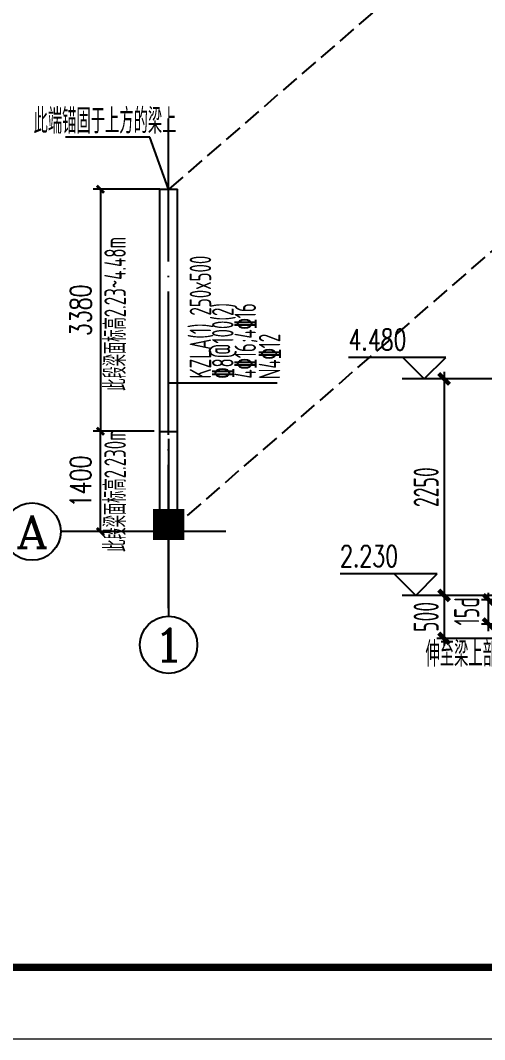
# Model space of a CAD drawing. Extents: x 5827 to 252697, y -546879 to 4066219.
# Drawn here: x 72326 to 78804, y -382902 to -368671 of the extents above; entities that cross this region are included whole.
import ezdxf
from ezdxf.enums import TextEntityAlignment as Align

# ---------------------------------------------------------------- set-up
doc = ezdxf.new("R2010")
doc.units = 0
doc.header["$MEASUREMENT"] = 0
doc.linetypes.add('DASH', pattern=[0.35, 0.25, -0.1])
doc.linetypes.add('DOTE', pattern=[2.42, 2, -0.2, 0.02, -0.2])
for name, color, linetype in [('AXIS', 3, 'Continuous'), ('AXIS_TEXT', 7, 'Continuous'), ('DIM_ELEV', 3, 'Continuous'), ('DOTE', 1, 'DOTE'), ('FRAME', 3, 'Continuous'), ('PUB_TEXT', 7, 'Continuous'), ('S_BEAM', 4, 'Continuous'), ('S_BEAMDIMMASS', 2, 'Continuous'), ('S_BEAMDIMMASSVER', 2, 'Continuous'), ('S_CL', 2, 'Continuous'), ('填充', 8, 'Continuous'), ('审核修改', 6, 'Continuous')]:
    doc.layers.add(name, color=color, linetype=linetype)
doc.styles.add('_TCH_AXIS', font='COMPLEX', dxfattribs={"bigfont": 'GBCBIG'})
doc.styles.add('_TCH_DIM', font='SIMPLEX', dxfattribs={"bigfont": 'GBCBIG'})
doc.styles.add('_TCH_DIM_T3', font='SIMPLEX', dxfattribs={"width": 0.705882, "bigfont": 'GBCBIG'})
doc.styles.add('COMPLEX', font='COMPLEX')
doc.styles.add('HZ', font='tssdeng.shx', dxfattribs={"width": 0.6, "bigfont": 'a.shx'})
doc.styles.get("Standard").update_dxf_attribs({"font": 'tssdeng.shx', "width": 0.6, "bigfont": 'a.shx'})
doc.dimstyles.new('_TCH_ARCH&&100', dxfattribs={"dimtxt": 297.5, "dimasz": 100, "dimexe": 100, "dimexo": 0, "dimgap": 126.25, "dimtad": 1, "dimdec": 0, "dimzin": 0, "dimdsep": 46, "dimtxsty": '_TCH_DIM_T3', "dimblk": 'ARCHTICK', "dimcen": 0.09, "dimclrt": 7, "dimazin": 2, "dimtfac": 1, "dimtdec": 0, "dimtix": 1, "dimtmove": 2, "dimatfit": 3, "dimfxl": 0, "dimtolj": 1, "dimtzin": 0, "dimarcsym": 0})
doc.dimstyles.new('DIMN', dxfattribs={"dimtxt": 350, "dimasz": 150, "dimexe": 100, "dimexo": 100, "dimgap": 75, "dimtad": 1, "dimdec": 0, "dimzin": 0, "dimdsep": 46, "dimtxsty": 'HZ', "dimblk": 'ARCHTICK', "dimcen": 0.09, "dimdle": 100, "dimclrd": 3, "dimclre": 3, "dimclrt": 7, "dimazin": 2, "dimtfac": 1, "dimtdec": 0, "dimtmove": 2, "dimatfit": 3, "dimldrblk": 'ARCHTICK', "dimfxl": 0, "dimtolj": 1, "dimtzin": 0, "dimarcsym": 0})

# ---------------------------------------------------------------- blocks, each defined once
blk = doc.blocks.new('A$C2F0C53E4')
at = {"layer": 'FRAME'}
for points in [[(10, 42010, 20, 20, 0), (10, 10, 20, 20, 0), (59410, 10, 20, 20, 0), (59410, 42010, 20, 20, 0)], [(2510, 41010, 100, 100, 0), (2510, 1010, 100, 100, 0), (58410, 1010, 100, 100, 0), (58410, 41010, 100, 100, 0)]]:
    blk.add_lwpolyline(points, format="xyseb", close=True, dxfattribs=at)
blk = doc.blocks.new('_AXISO')
blk.add_circle((0, 0), 0.5)
at = {"layer": 'AXIS_TEXT', "style": 'COMPLEX', "width": 1.041667}
blk.add_attdef('A', text='', height=0.56, dxfattribs=at).set_placement((-0.25, -0.28), (0.25, -0.28), align=Align.FIT)
blk = doc.blocks.new('_ArchTick')
at = {"color": 0, "linetype": 'ByBlock', "const_width": 0.4}
blk.add_lwpolyline([(-0.5, -0.5), (0.5, 0.5)], dxfattribs=at)
blk = doc.blocks.new('*D612')
at = {"layer": 'AXIS', "color": 0, "lineweight": -2, "transparency": 16777216}
for p, q in [((74270, -371029), (73342, -371029)), ((73442, -371029), (73442, -374409)), ((74095, -374409), (73342, -374409))]:
    blk.add_line(p, q, dxfattribs=at)
at = {"layer": 'Defpoints', "color": 0, "transparency": 16777216}
for p in [(74270, -371029), (73442, -374409), (74095, -374409)]:
    blk.add_point(p, dxfattribs=at)
at = {"layer": 'AXIS', "color": 0, "lineweight": -2, "transparency": 16777216, "xscale": 100, "yscale": 100, "zscale": 100}
for p, rotation in [((73442, -371029), 90), ((73442, -374409), 270)]:
    blk.add_blockref('_ArchTick', p, dxfattribs=dict(at, rotation=rotation))
at = {"layer": 'AXIS', "color": 7, "transparency": 16777216, "insert": (73167, -372719), "char_height": 297.5, "attachment_point": 5, "rotation": 90, "style": '_TCH_DIM_T3'}
blk.add_mtext('\\A1;3380', dxfattribs=at)
blk = doc.blocks.new('*D613')
at = {"layer": 'AXIS', "color": 0, "lineweight": -2, "transparency": 16777216}
for p, q in [((74195, -374409), (73342, -374409)), ((73442, -375809), (73442, -374409)), ((74195, -375809), (73342, -375809))]:
    blk.add_line(p, q, dxfattribs=at)
at = {"layer": 'Defpoints', "color": 0, "transparency": 16777216}
for p in [(73442, -374409), (74195, -374409), (74195, -375809)]:
    blk.add_point(p, dxfattribs=at)
at = {"layer": 'AXIS', "color": 0, "lineweight": -2, "transparency": 16777216, "xscale": 100, "yscale": 100, "zscale": 100}
for p, rotation in [((73442, -374409), 90), ((73442, -375809), 270)]:
    blk.add_blockref('_ArchTick', p, dxfattribs=dict(at, rotation=rotation))
at = {"layer": 'AXIS', "color": 7, "transparency": 16777216, "insert": (73167, -375109), "char_height": 297.5, "attachment_point": 5, "rotation": 90, "style": '_TCH_DIM_T3'}
blk.add_mtext('\\A1;1400', dxfattribs=at)
blk = doc.blocks.new('*D615')
at = {"layer": 'Defpoints', "color": 0, "transparency": 16777216}
for p in [(79790, -377055), (79989, -377300), (79790, -377697)]:
    blk.add_point(p, dxfattribs=at)
at = {"layer": 'S_BEAMDIMMASSVER', "color": 3, "lineweight": -2, "transparency": 16777216}
for p, q in [((79790, -377155), (79790, -377797)), ((79989, -377400), (79989, -377797)), ((80089, -377697), (79690, -377697))]:
    blk.add_line(p, q, dxfattribs=at)
at = {"layer": 'S_BEAMDIMMASSVER', "color": 3, "lineweight": -2, "transparency": 16777216, "xscale": 150, "yscale": 150, "zscale": 150, "rotation": 180}
blk.add_blockref('_ArchTick', (79790, -377697), dxfattribs=at)
at = {"layer": 'S_BEAMDIMMASSVER', "color": 3, "lineweight": -2, "transparency": 16777216, "xscale": 150, "yscale": 150, "zscale": 150}
blk.add_blockref('_ArchTick', (79989, -377697), dxfattribs=at)
at = {"layer": 'S_BEAMDIMMASSVER', "color": 7, "transparency": 16777216, "insert": (79176, -377521), "char_height": 350, "attachment_point": 5, "style": 'HZ'}
blk.add_mtext('\\A1;伸至梁上部纵筋弯钩段内侧', dxfattribs=at)
blk = doc.blocks.new('*D617')
at = {"layer": 'Defpoints', "color": 0, "ltscale": 1000, "transparency": 16777216}
for p in [(78860, -376762), (79784, -376762), (79637, -377100)]:
    blk.add_point(p, dxfattribs=at)
at = {"layer": '审核修改', "color": 3, "lineweight": -2, "ltscale": 1000, "transparency": 16777216}
for p, q in [((78860, -377200), (78860, -376662)), ((79684, -376762), (78760, -376762)), ((79537, -377100), (78760, -377100))]:
    blk.add_line(p, q, dxfattribs=at)
at = {"layer": '审核修改', "color": 3, "lineweight": -2, "ltscale": 1000, "transparency": 16777216, "xscale": 150, "yscale": 150, "zscale": 150}
for p, rotation in [((78860, -376762), 90), ((78860, -377100), 270)]:
    blk.add_blockref('_ArchTick', p, dxfattribs=dict(at, rotation=rotation))
at = {"layer": '审核修改', "color": 7, "ltscale": 1000, "transparency": 16777216, "insert": (78554, -376922), "char_height": 350, "attachment_point": 5, "rotation": 90, "style": 'HZ'}
blk.add_mtext('\\A1;15d', dxfattribs=at)
blk = doc.blocks.new('*D625')
at = {"layer": 'Defpoints', "color": 0, "ltscale": 1000, "transparency": 16777216}
for p in [(79989, -376700), (78238, -377300), (79989, -377300)]:
    blk.add_point(p, dxfattribs=at)
at = {"layer": '审核修改', "color": 3, "lineweight": -2, "ltscale": 1000, "transparency": 16777216}
for p, q in [((78238, -376600), (78238, -377400)), ((79889, -376700), (78138, -376700)), ((79889, -377300), (78138, -377300))]:
    blk.add_line(p, q, dxfattribs=at)
at = {"layer": '审核修改', "color": 3, "lineweight": -2, "ltscale": 1000, "transparency": 16777216, "xscale": 150, "yscale": 150, "zscale": 150}
for p, rotation in [((78238, -376700), 90), ((78238, -377300), 270)]:
    blk.add_blockref('_ArchTick', p, dxfattribs=dict(at, rotation=rotation))
at = {"layer": '审核修改', "color": 7, "ltscale": 1000, "transparency": 16777216, "insert": (77988, -377000), "char_height": 350, "attachment_point": 5, "rotation": 90, "style": 'HZ'}
blk.add_mtext('\\A1;500', dxfattribs=at)
blk = doc.blocks.new('*D632')
at = {"layer": 'Defpoints', "color": 0, "ltscale": 1000, "transparency": 16777216}
for p in [(79557, -373678), (78238, -376700), (79388, -376700)]:
    blk.add_point(p, dxfattribs=at)
at = {"layer": '审核修改', "color": 3, "lineweight": -2, "ltscale": 1000, "transparency": 16777216}
for p, q in [((79457, -373678), (78138, -373678)), ((78238, -373578), (78238, -376800)), ((79288, -376700), (78138, -376700))]:
    blk.add_line(p, q, dxfattribs=at)
at = {"layer": '审核修改', "color": 3, "lineweight": -2, "ltscale": 1000, "transparency": 16777216, "xscale": 150, "yscale": 150, "zscale": 150}
for p, rotation in [((78238, -373678), 90), ((78238, -376700), 270)]:
    blk.add_blockref('_ArchTick', p, dxfattribs=dict(at, rotation=rotation))
at = {"layer": '审核修改', "color": 7, "ltscale": 1000, "transparency": 16777216, "insert": (77988, -375189), "char_height": 350, "attachment_point": 5, "rotation": 90, "style": 'HZ'}
blk.add_mtext('\\A1;2250', dxfattribs=at)

msp = doc.modelspace()

# ---------------------------------------------------------------- hatches: boundary and pattern name
at = {"layer": 'S_CL'}
h = msp.add_hatch(dxfattribs=at)
h.set_pattern_fill('ANSI31', color=256)
h.set_pattern_definition([(45, (17735.77643, -6516.79457), (-0.08838834765, 0.08838834765), [])])
h.paths.add_polyline_path([(74595, -375909.5), (74595, -375509.5), (74195, -375509.5), (74195, -375909.5)])

# ---------------------------------------------------------------- linework, layer by layer
at = {"ltscale": 1000}
for p, q in [((78688.5, -373677.939), (77654.5, -373677.939)), ((78688.5, -376700.139), (77654.5, -376700.139))]:
    msp.add_line(p, q, dxfattribs=at)
at = {"layer": 'AXIS'}
for p, q in [((74130.5, -370300), (72957.5, -370300)), ((74395, -371029.5), (74130.5, -370300)), ((74395, -374514.288), (74395, -376990.322)), ((75191.965, -375809.499), (72888.758, -375809.499))]:
    msp.add_line(p, q, dxfattribs=at)
at = {"layer": 'DIM_ELEV'}
for p, q in [((78260.836, -373377.939), (76903.489, -373377.939)), ((77960.836, -373677.939), (77660.836, -373377.939)), ((77960.836, -373677.939), (78260.836, -373377.939)), ((78143.836, -376400.139), (76786.489, -376400.139)), ((77843.836, -376700.139), (77543.836, -376400.139)), ((77843.836, -376700.139), (78143.836, -376400.139))]:
    msp.add_line(p, q, dxfattribs=at)
at = {"layer": 'DOTE', "color": 253, "linetype": 'DASH', "ltscale": 1000}
for p, q in [((83323.224, -363297.205), (74395, -371029.5)), ((83298.224, -368077.204), (74395, -375809.499))]:
    msp.add_line(p, q, dxfattribs=at)
at = {"layer": 'DOTE', "linetype": 'DOTE', "ltscale": 1000}
msp.add_line((74395, -376878.5), (74395, -370043), dxfattribs=at)
at = {"layer": 'S_BEAM'}
for p, q in [((74270, -375509.5), (74270, -371029.5)), ((74270, -371029.5), (74520, -371029.5)), ((74520, -375509.5), (74520, -371029.5)), ((74270, -374409.499), (74520, -374409.499))]:
    msp.add_line(p, q, dxfattribs=at)
at = {"layer": 'S_BEAMDIMMASSVER'}
msp.add_line((74395, -373733.5), (75909.776, -373733.5), dxfattribs=at)
at = {"layer": 'S_CL', "const_width": 35}
msp.add_lwpolyline([(74595, -375909.5), (74595, -375509.5), (74195, -375509.5), (74195, -375909.5)], close=True, dxfattribs=at)
msp.add_lwpolyline([(74595, -375909.5), (74595, -375509.5), (74195, -375509.5), (74195, -375909.5)], close=True, dxfattribs=at)

# ---------------------------------------------------------------- block references
at = {"layer": 'AXIS'}
ref = msp.add_blockref('_AXISO', (72488.758, -375809.499), dxfattribs=dict(at, xscale=800, yscale=800, zscale=800))
ref.add_attrib('A', 'A', dxfattribs={"layer": 'AXIS_TEXT', "height": 452.548, "style": '_TCH_AXIS', "width": 1.166667}).set_placement((72262.484, -376035.773), (72715.032, -376035.773), align=Align.FIT)
ref = msp.add_blockref('_AXISO', (74395, -377390.322), dxfattribs=dict(at, xscale=800, yscale=800, zscale=800))
ref.add_attrib('A', '1', dxfattribs={"layer": 'AXIS_TEXT', "height": 452.548, "style": '_TCH_AXIS', "width": 2.333333}).set_placement((74168.726, -377616.597), (74621.274, -377616.597), align=Align.FIT)
at = {"layer": '填充'}
msp.add_blockref('A$C2F0C53E4', (46554, -382902), dxfattribs=at)

# ---------------------------------------------------------------- texts
at = {"layer": 'PUB_TEXT', "style": '_TCH_DIM', "width": 0.705882}
for s, p in [('4.480', (76903.489, -373277.939)), ('2.230', (76786.489, -376300.139))]:
    msp.add_text(s, height=297.5, dxfattribs=at).set_placement(p)
at = {"layer": 'S_BEAMDIMMASS', "color": 4, "width": 0.6}
msp.add_text('此端锚固于上方的梁上', height=350, dxfattribs=at).set_placement((72509.5, -370251.9))
at = {"layer": 'S_BEAMDIMMASSVER', "width": 0.6}
for s, p in [('此段梁面标高2.23~4.48m', (73798, -373843)), ('KZLA(1) 250x500', (74988.25, -373672.25)), ('%%1328@100(2)', (75300.75, -373672.25)), ('4%%13216;4%%13216', (75613.25, -373672.25)), ('N4%%13212', (75953, -373681)), ('此段梁面标高2.230m', (73798, -376091.5))]:
    msp.add_text(s, height=300, rotation=90, dxfattribs=at).set_placement(p)

# ---------------------------------------------------------------- dimensions: what is measured, and where the dimension line sits
at = {"layer": 'AXIS'}
for p1, p2, picture, middle in [((74270, -371029.5), (74095, -374409.499), '*D612', (73167, -372719.499)), ((74195, -375809.499), (74195, -374409.499), '*D613', (73167, -375109.499))]:
    dim = msp.add_linear_dim(base=(73442, -374409.499), p1=p1, p2=p2, angle=90, dimstyle='_TCH_ARCH&&100', dxfattribs=at)
    dim.commit()
    dim.dimension.update_dxf_attribs({"geometry": picture, "text_midpoint": middle})
at = {"layer": 'S_BEAMDIMMASSVER'}
dim = msp.add_linear_dim(base=(79790.45, -377697), p1=(79989.289, -377300.259), p2=(79790.45, -377055.437), text='伸至梁上部纵筋弯钩段内侧', dimstyle='DIMN', override={"dimfxl": 100}, dxfattribs=at)
dim.commit()
dim.dimension.update_dxf_attribs({"geometry": '*D615', "text_midpoint": (79176.5, -377521), "dimtype": 160})
at = {"layer": '审核修改', "ltscale": 1000}
for base, p1, p2, text, picture, middle in [((78238, -376700.139), (79556.804, -373677.939), (79388.5, -376700.139), '2250', '*D632', (77988, -375189.039)), ((78238, -377300.259), (79989.289, -376700.139), (79989.289, -377300.259), '500', '*D625', (77988, -377000.199))]:
    dim = msp.add_linear_dim(base=base, p1=p1, p2=p2, angle=90, text=text, dimstyle='DIMN', override={"dimfxl": 100}, dxfattribs=at)
    dim.commit()
    dim.dimension.update_dxf_attribs({"geometry": picture, "text_midpoint": middle})
dim = msp.add_linear_dim(base=(78860.5, -376761.878), p1=(79637.054, -377100.386), p2=(79783.5, -376761.878), angle=90, text='15d', dimstyle='DIMN', override={"dimfxl": 100}, dxfattribs=at)
dim.commit()
dim.dimension.update_dxf_attribs({"geometry": '*D617', "text_midpoint": (78554.5, -376922.5), "dimtype": 160})

doc.saveas('drawing.dxf')
